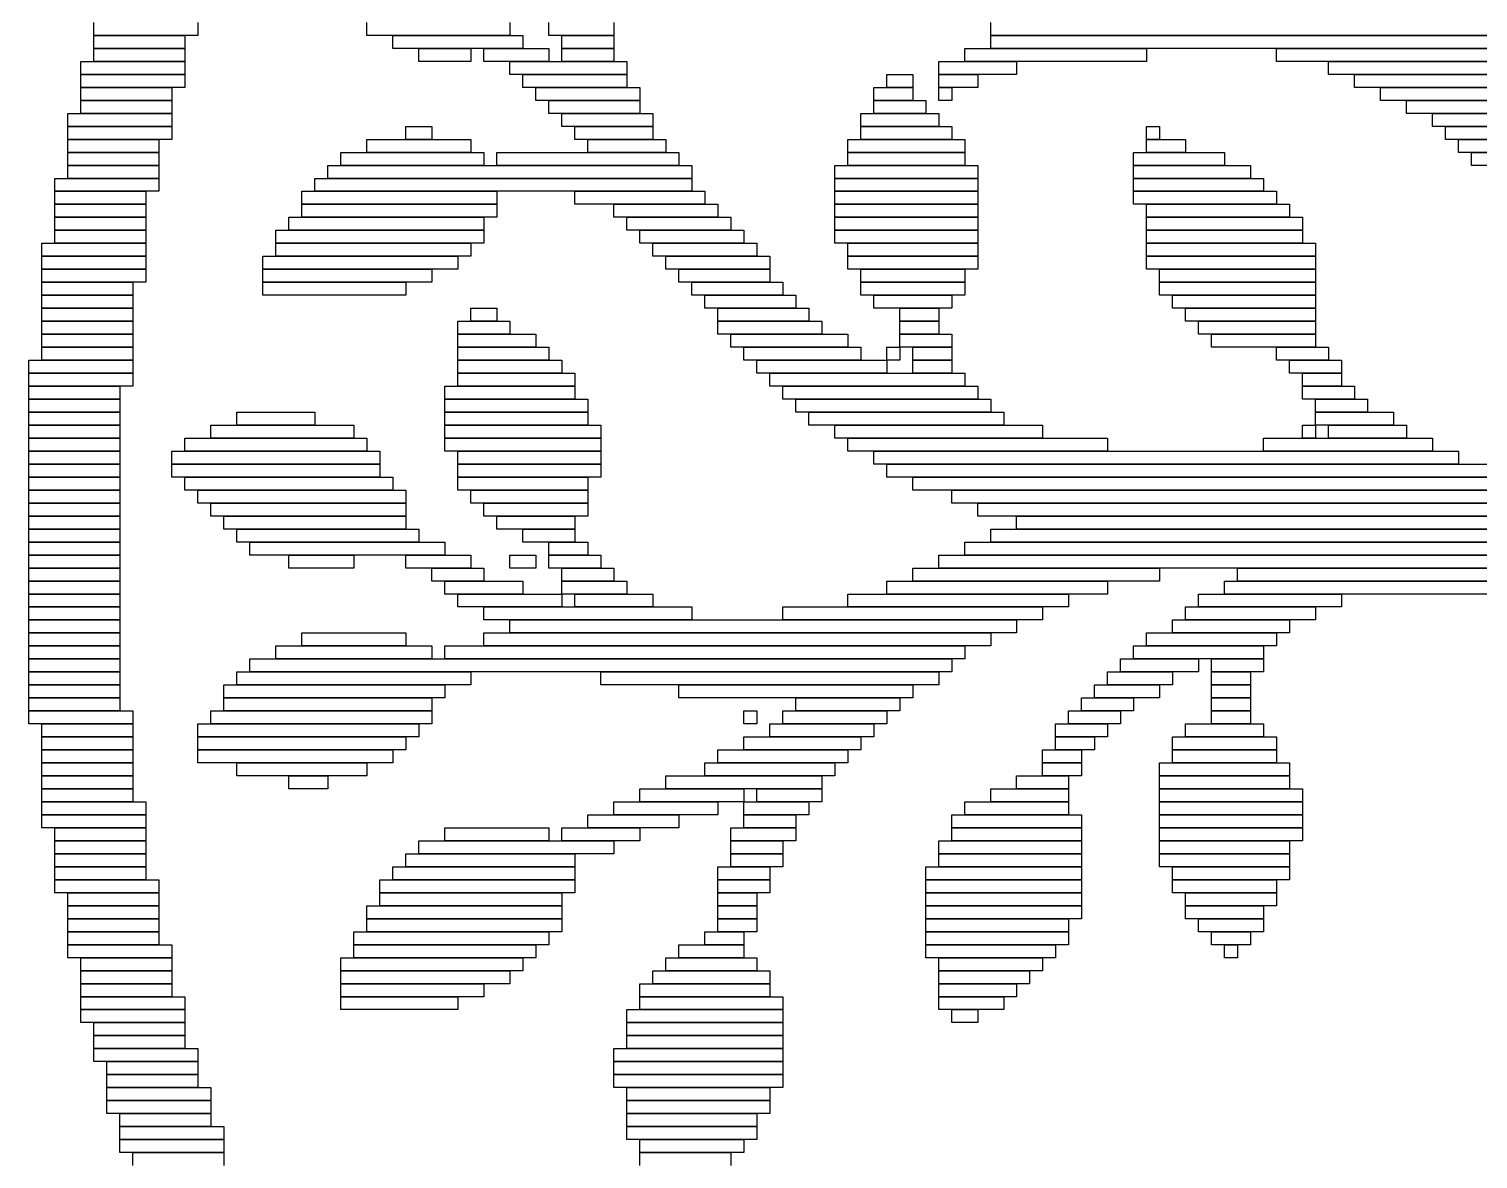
# Model space of a CAD drawing. Extents: x 367 to 656, y 364 to 660.
# Drawn here: x 367 to 478.5, y 465.5 to 552.5 of the extents above; entities that cross this region are included whole.
import ezdxf

# ---------------------------------------------------------------- set-up
doc = ezdxf.new("R2010")
doc.units = 0

msp = doc.modelspace()

# ---------------------------------------------------------------- linework, layer by layer
for p, q in [((372, 552), (372, 553)), ((380, 552), (372, 552)), ((372, 552), (379, 552)), ((372, 551), (372, 552)), ((379, 552), (379, 551)), ((380, 553), (380, 552)), ((393, 552), (393, 553)), ((404, 552), (393, 552)), ((395, 552), (405, 552)), ((395, 551), (395, 552)), ((404, 553), (404, 552)), ((405, 552), (405, 551)), ((407, 552), (407, 553)), ((412, 552), (407, 552)), ((408, 552), (412, 552)), ((408, 551), (408, 552)), ((412, 553), (412, 552)), ((412, 552), (412, 551)), ((441, 552), (441, 553)), ((481, 552), (441, 552)), ((441, 552), (482, 552)), ((441, 551), (441, 552)), ((379, 551), (372, 551)), ((372, 551), (379, 551)), ((372, 550), (372, 551)), ((379, 551), (379, 550)), ((405, 551), (395, 551)), ((397, 551), (401, 551)), ((397, 550), (397, 551)), ((401, 551), (401, 550)), ((402, 551), (407, 551)), ((402, 550), (402, 551)), ((407, 551), (407, 550)), ((412, 551), (408, 551)), ((408, 551), (412, 551)), ((408, 550), (408, 551)), ((412, 551), (412, 550)), ((439, 551), (453, 551)), ((439, 550), (439, 551)), ((482, 551), (441, 551)), ((453, 551), (453, 550)), ((463, 551), (483, 551)), ((463, 550), (463, 551)), ((371, 550), (379, 550)), ((371, 549), (371, 550)), ((379, 550), (372, 550)), ((379, 550), (379, 549)), ((401, 550), (397, 550)), ((407, 550), (402, 550)), ((404, 550), (413, 550)), ((404, 549), (404, 550)), ((412, 550), (408, 550)), ((413, 550), (413, 549)), ((437, 550), (443, 550)), ((437, 549), (437, 550)), ((453, 550), (439, 550)), ((443, 550), (443, 549)), ((483, 550), (463, 550)), ((467, 550), (484, 550)), ((467, 549), (467, 550)), ((379, 549), (371, 549)), ((371, 549), (379, 549)), ((371, 548), (371, 549)), ((379, 549), (379, 548)), ((413, 549), (404, 549)), ((405, 549), (413, 549)), ((405, 548), (405, 549)), ((413, 549), (413, 548)), ((433, 549), (435, 549)), ((433, 548), (433, 549)), ((435, 549), (435, 548)), ((443, 549), (437, 549)), ((437, 549), (440, 549)), ((437, 548), (437, 549)), ((440, 549), (440, 548)), ((484, 549), (467, 549)), ((469, 549), (485, 549)), ((469, 548), (469, 549)), ((379, 548), (371, 548)), ((371, 548), (378, 548)), ((371, 547), (371, 548)), ((378, 548), (378, 547)), ((413, 548), (405, 548)), ((406, 548), (414, 548)), ((406, 547), (406, 548)), ((414, 548), (414, 547)), ((432, 548), (435, 548)), ((432, 547), (432, 548)), ((435, 548), (433, 548)), ((435, 548), (435, 547)), ((440, 548), (437, 548)), ((437, 548), (438, 548)), ((437, 547), (437, 548)), ((438, 548), (438, 547)), ((485, 548), (469, 548)), ((471, 548), (486, 548)), ((471, 547), (471, 548)), ((378, 547), (371, 547)), ((371, 547), (378, 547)), ((371, 546), (371, 547)), ((378, 547), (378, 546)), ((414, 547), (406, 547)), ((407, 547), (414, 547)), ((407, 546), (407, 547)), ((414, 547), (414, 546)), ((435, 547), (432, 547)), ((432, 547), (436, 547)), ((432, 546), (432, 547)), ((436, 547), (436, 546)), ((438, 547), (437, 547)), ((486, 547), (471, 547)), ((473, 547), (500, 547)), ((473, 546), (473, 547)), ((370, 546), (378, 546)), ((370, 545), (370, 546)), ((378, 546), (371, 546)), ((378, 546), (378, 545)), ((414, 546), (407, 546)), ((408, 546), (415, 546)), ((408, 545), (408, 546)), ((415, 546), (415, 545)), ((431, 546), (437, 546)), ((431, 545), (431, 546)), ((436, 546), (432, 546)), ((437, 546), (437, 545)), ((500, 546), (473, 546)), ((475, 546), (500, 546)), ((475, 545), (475, 546)), ((378, 545), (370, 545)), ((370, 545), (378, 545)), ((370, 544), (370, 545)), ((378, 545), (378, 544)), ((396, 545), (398, 545)), ((396, 544), (396, 545)), ((398, 545), (398, 544)), ((415, 545), (408, 545)), ((409, 545), (415, 545)), ((409, 544), (409, 545)), ((415, 545), (415, 544)), ((437, 545), (431, 545)), ((431, 545), (438, 545)), ((431, 544), (431, 545)), ((438, 545), (438, 544)), ((453, 545), (454, 545)), ((453, 544), (453, 545)), ((454, 545), (454, 544)), ((500, 545), (475, 545)), ((476, 545), (500, 545)), ((476, 544), (476, 545)), ((378, 544), (370, 544)), ((370, 544), (377, 544)), ((370, 543), (370, 544)), ((377, 544), (377, 543)), ((393, 544), (401, 544)), ((393, 543), (393, 544)), ((398, 544), (396, 544)), ((401, 544), (401, 543)), ((415, 544), (409, 544)), ((410, 544), (416, 544)), ((410, 543), (410, 544)), ((416, 544), (416, 543)), ((430, 544), (439, 544)), ((430, 543), (430, 544)), ((438, 544), (431, 544)), ((439, 544), (439, 543)), ((454, 544), (453, 544)), ((453, 544), (456, 544)), ((453, 543), (453, 544)), ((456, 544), (456, 543)), ((500, 544), (476, 544)), ((477, 544), (500, 544)), ((477, 543), (477, 544)), ((377, 543), (370, 543)), ((370, 543), (377, 543)), ((370, 542), (370, 543)), ((377, 542), (370, 542)), ((370, 542), (377, 542)), ((370, 541), (370, 542)), ((377, 543), (377, 542)), ((377, 542), (377, 541)), ((390, 542), (418, 542)), ((390, 541), (390, 542)), ((391, 543), (402, 543)), ((391, 542), (391, 543)), ((402, 542), (391, 542)), ((401, 543), (393, 543)), ((402, 543), (402, 542)), ((403, 543), (417, 543)), ((403, 542), (403, 543)), ((417, 542), (403, 542)), ((416, 543), (410, 543)), ((417, 543), (417, 542)), ((418, 542), (418, 541)), ((429, 542), (440, 542)), ((429, 541), (429, 542)), ((439, 543), (430, 543)), ((430, 543), (439, 543)), ((430, 542), (430, 543)), ((439, 542), (430, 542)), ((439, 543), (439, 542)), ((440, 542), (440, 541)), ((452, 543), (459, 543)), ((452, 542), (452, 543)), ((459, 542), (452, 542)), ((452, 542), (461, 542)), ((452, 541), (452, 542)), ((456, 543), (453, 543)), ((459, 543), (459, 542)), ((461, 542), (461, 541)), ((500, 543), (477, 543)), ((478, 543), (500, 543)), ((478, 542), (478, 543)), ((500, 542), (478, 542)), ((369, 541), (377, 541)), ((369, 540), (369, 541)), ((377, 541), (370, 541)), ((377, 541), (377, 540)), ((389, 541), (418, 541)), ((389, 540), (389, 541)), ((418, 541), (390, 541)), ((418, 541), (418, 540)), ((440, 541), (429, 541)), ((429, 541), (440, 541)), ((429, 540), (429, 541)), ((440, 541), (440, 540)), ((461, 541), (452, 541)), ((452, 541), (462, 541)), ((452, 540), (452, 541)), ((462, 541), (462, 540)), ((377, 540), (369, 540)), ((369, 540), (376, 540)), ((369, 539), (369, 540)), ((376, 540), (376, 539)), ((388, 540), (403, 540)), ((388, 539), (388, 540)), ((418, 540), (389, 540)), ((403, 540), (403, 539)), ((409, 540), (419, 540)), ((409, 539), (409, 540)), ((419, 540), (419, 539)), ((440, 540), (429, 540)), ((429, 540), (440, 540)), ((429, 539), (429, 540)), ((440, 540), (440, 539)), ((462, 540), (452, 540)), ((452, 540), (463, 540)), ((452, 539), (452, 540)), ((463, 540), (463, 539)), ((376, 539), (369, 539)), ((369, 539), (376, 539)), ((369, 538), (369, 539)), ((376, 539), (376, 538)), ((403, 539), (388, 539)), ((388, 539), (403, 539)), ((388, 538), (388, 539)), ((403, 539), (403, 538)), ((419, 539), (409, 539)), ((412, 539), (420, 539)), ((412, 538), (412, 539)), ((420, 539), (420, 538)), ((440, 539), (429, 539)), ((429, 539), (440, 539)), ((429, 538), (429, 539)), ((440, 539), (440, 538)), ((463, 539), (452, 539)), ((453, 539), (464, 539)), ((453, 538), (453, 539)), ((464, 539), (464, 538)), ((376, 538), (369, 538)), ((369, 538), (376, 538)), ((369, 537), (369, 538)), ((376, 538), (376, 537)), ((387, 538), (402, 538)), ((387, 537), (387, 538)), ((403, 538), (388, 538)), ((402, 538), (402, 537)), ((420, 538), (412, 538)), ((413, 538), (421, 538)), ((413, 537), (413, 538)), ((421, 538), (421, 537)), ((440, 538), (429, 538)), ((429, 538), (440, 538)), ((429, 537), (429, 538)), ((440, 538), (440, 537)), ((464, 538), (453, 538)), ((453, 538), (465, 538)), ((453, 537), (453, 538)), ((465, 538), (465, 537)), ((376, 537), (369, 537)), ((369, 537), (376, 537)), ((369, 536), (369, 537)), ((376, 537), (376, 536)), ((386, 537), (402, 537)), ((386, 536), (386, 537)), ((402, 537), (387, 537)), ((402, 537), (402, 536)), ((421, 537), (413, 537)), ((414, 537), (422, 537)), ((414, 536), (414, 537)), ((422, 537), (422, 536)), ((440, 537), (429, 537)), ((429, 537), (440, 537)), ((429, 536), (429, 537)), ((440, 537), (440, 536)), ((465, 537), (453, 537)), ((453, 537), (465, 537)), ((453, 536), (453, 537)), ((465, 537), (465, 536)), ((368, 536), (376, 536)), ((368, 535), (368, 536)), ((376, 536), (369, 536)), ((376, 536), (376, 535)), ((402, 536), (386, 536)), ((386, 536), (401, 536)), ((386, 535), (386, 536)), ((401, 536), (401, 535)), ((422, 536), (414, 536)), ((415, 536), (423, 536)), ((415, 535), (415, 536)), ((423, 536), (423, 535)), ((440, 536), (429, 536)), ((430, 536), (440, 536)), ((430, 535), (430, 536)), ((440, 536), (440, 535)), ((465, 536), (453, 536)), ((453, 536), (466, 536)), ((453, 535), (453, 536)), ((466, 536), (466, 535)), ((376, 535), (368, 535)), ((368, 535), (376, 535)), ((368, 534), (368, 535)), ((376, 535), (376, 534)), ((385, 535), (400, 535)), ((385, 534), (385, 535)), ((401, 535), (386, 535)), ((400, 535), (400, 534)), ((423, 535), (415, 535)), ((416, 535), (424, 535)), ((416, 534), (416, 535)), ((424, 535), (424, 534)), ((440, 535), (430, 535)), ((430, 535), (440, 535)), ((430, 534), (430, 535)), ((440, 535), (440, 534)), ((466, 535), (453, 535)), ((453, 535), (466, 535)), ((453, 534), (453, 535)), ((466, 535), (466, 534)), ((376, 534), (368, 534)), ((368, 534), (376, 534)), ((368, 533), (368, 534)), ((376, 533), (368, 533)), ((368, 533), (375, 533)), ((368, 532), (368, 533)), ((375, 533), (375, 532)), ((376, 534), (376, 533)), ((400, 534), (385, 534)), ((385, 534), (398, 534)), ((385, 533), (385, 534)), ((398, 533), (385, 533)), ((385, 533), (396, 533)), ((385, 532), (385, 533)), ((396, 533), (396, 532)), ((398, 534), (398, 533)), ((424, 534), (416, 534)), ((417, 534), (424, 534)), ((417, 533), (417, 534)), ((424, 533), (417, 533)), ((418, 533), (425, 533)), ((418, 532), (418, 533)), ((424, 534), (424, 533)), ((425, 533), (425, 532)), ((440, 534), (430, 534)), ((431, 534), (439, 534)), ((431, 533), (431, 534)), ((439, 533), (431, 533)), ((431, 533), (439, 533)), ((431, 532), (431, 533)), ((439, 534), (439, 533)), ((439, 533), (439, 532)), ((466, 534), (453, 534)), ((454, 534), (466, 534)), ((454, 533), (454, 534)), ((466, 533), (454, 533)), ((454, 533), (466, 533)), ((454, 532), (454, 533)), ((466, 534), (466, 533)), ((466, 533), (466, 532)), ((375, 532), (368, 532)), ((368, 532), (375, 532)), ((368, 531), (368, 532)), ((375, 532), (375, 531)), ((396, 532), (385, 532)), ((425, 532), (418, 532)), ((419, 532), (426, 532)), ((419, 531), (419, 532)), ((426, 532), (426, 531)), ((439, 532), (431, 532)), ((432, 532), (438, 532)), ((432, 531), (432, 532)), ((438, 532), (438, 531)), ((466, 532), (454, 532)), ((455, 532), (466, 532)), ((455, 531), (455, 532)), ((466, 532), (466, 531)), ((375, 531), (368, 531)), ((368, 531), (375, 531)), ((368, 530), (368, 531)), ((375, 531), (375, 530)), ((401, 531), (403, 531)), ((401, 530), (401, 531)), ((403, 531), (403, 530)), ((426, 531), (419, 531)), ((420, 531), (427, 531)), ((420, 530), (420, 531)), ((427, 531), (427, 530)), ((438, 531), (432, 531)), ((434, 531), (437, 531)), ((434, 530), (434, 531)), ((437, 531), (437, 530)), ((466, 531), (455, 531)), ((456, 531), (466, 531)), ((456, 530), (456, 531)), ((466, 531), (466, 530)), ((375, 530), (368, 530)), ((368, 530), (375, 530)), ((368, 529), (368, 530)), ((375, 530), (375, 529)), ((400, 530), (404, 530)), ((400, 529), (400, 530)), ((403, 530), (401, 530)), ((404, 530), (404, 529)), ((427, 530), (420, 530)), ((420, 530), (428, 530)), ((420, 529), (420, 530)), ((428, 530), (428, 529)), ((437, 530), (434, 530)), ((434, 530), (437, 530)), ((434, 529), (434, 530)), ((437, 530), (437, 529)), ((466, 530), (456, 530)), ((457, 530), (466, 530)), ((457, 529), (457, 530)), ((466, 530), (466, 529)), ((375, 529), (368, 529)), ((368, 529), (375, 529)), ((368, 528), (368, 529)), ((375, 529), (375, 528)), ((404, 529), (400, 529)), ((400, 529), (406, 529)), ((400, 528), (400, 529)), ((406, 529), (406, 528)), ((428, 529), (420, 529)), ((421, 529), (430, 529)), ((421, 528), (421, 529)), ((430, 529), (430, 528)), ((437, 529), (434, 529)), ((434, 529), (438, 529)), ((434, 528), (434, 529)), ((438, 529), (438, 528)), ((466, 529), (457, 529)), ((458, 529), (466, 529)), ((458, 528), (458, 529)), ((466, 529), (466, 528)), ((375, 528), (368, 528)), ((368, 528), (375, 528)), ((368, 527), (368, 528)), ((375, 528), (375, 527)), ((406, 528), (400, 528)), ((400, 528), (407, 528)), ((400, 527), (400, 528)), ((407, 528), (407, 527)), ((430, 528), (421, 528)), ((422, 528), (431, 528)), ((422, 527), (422, 528)), ((431, 528), (431, 527)), ((433, 528), (434, 528)), ((433, 527), (433, 528)), ((438, 528), (434, 528)), ((434, 528), (434, 527)), ((435, 528), (438, 528)), ((435, 527), (435, 528)), ((438, 528), (438, 527)), ((466, 528), (458, 528)), ((463, 528), (467, 528)), ((463, 527), (463, 528)), ((467, 528), (467, 527)), ((367, 527), (375, 527)), ((367, 526), (367, 527)), ((375, 527), (368, 527)), ((375, 527), (375, 526)), ((407, 527), (400, 527)), ((400, 527), (408, 527)), ((400, 526), (400, 527)), ((408, 527), (408, 526)), ((431, 527), (422, 527)), ((423, 527), (433, 527)), ((423, 526), (423, 527)), ((434, 527), (433, 527)), ((433, 527), (433, 526)), ((438, 527), (435, 527)), ((435, 527), (438, 527)), ((435, 526), (435, 527)), ((438, 527), (438, 526)), ((467, 527), (463, 527)), ((464, 527), (468, 527)), ((464, 526), (464, 527)), ((468, 527), (468, 526)), ((375, 526), (367, 526)), ((367, 526), (375, 526)), ((367, 525), (367, 526)), ((375, 526), (375, 525)), ((408, 526), (400, 526)), ((400, 526), (409, 526)), ((400, 525), (400, 526)), ((409, 526), (409, 525)), ((433, 526), (423, 526)), ((424, 526), (439, 526)), ((424, 525), (424, 526)), ((438, 526), (435, 526)), ((439, 526), (439, 525)), ((468, 526), (464, 526)), ((465, 526), (468, 526)), ((465, 525), (465, 526)), ((468, 526), (468, 525)), ((375, 525), (367, 525)), ((367, 525), (374, 525)), ((367, 524), (367, 525)), ((374, 525), (374, 524)), ((399, 525), (409, 525)), ((399, 524), (399, 525)), ((409, 525), (400, 525)), ((409, 525), (409, 524)), ((439, 525), (424, 525)), ((425, 525), (440, 525)), ((425, 524), (425, 525)), ((440, 525), (440, 524)), ((468, 525), (465, 525)), ((465, 525), (469, 525)), ((465, 524), (465, 525)), ((469, 525), (469, 524)), ((374, 524), (367, 524)), ((367, 524), (374, 524)), ((367, 523), (367, 524)), ((374, 523), (367, 523)), ((367, 523), (374, 523)), ((367, 522), (367, 523)), ((374, 524), (374, 523)), ((374, 523), (374, 522)), ((383, 523), (389, 523)), ((383, 522), (383, 523)), ((389, 523), (389, 522)), ((409, 524), (399, 524)), ((399, 524), (410, 524)), ((399, 523), (399, 524)), ((410, 523), (399, 523)), ((399, 523), (410, 523)), ((399, 522), (399, 523)), ((410, 524), (410, 523)), ((410, 523), (410, 522)), ((440, 524), (425, 524)), ((426, 524), (441, 524)), ((426, 523), (426, 524)), ((441, 523), (426, 523)), ((427, 523), (442, 523)), ((427, 522), (427, 523)), ((441, 524), (441, 523)), ((442, 523), (442, 522)), ((469, 524), (465, 524)), ((466, 524), (470, 524)), ((466, 523), (466, 524)), ((470, 523), (466, 523)), ((466, 523), (472, 523)), ((466, 522), (466, 523)), ((470, 524), (470, 523)), ((472, 523), (472, 522)), ((374, 522), (367, 522)), ((367, 522), (374, 522)), ((367, 521), (367, 522)), ((374, 522), (374, 521)), ((381, 522), (392, 522)), ((381, 521), (381, 522)), ((389, 522), (383, 522)), ((392, 522), (392, 521)), ((410, 522), (399, 522)), ((399, 522), (411, 522)), ((399, 521), (399, 522)), ((411, 522), (411, 521)), ((442, 522), (427, 522)), ((429, 522), (445, 522)), ((429, 521), (429, 522)), ((445, 522), (445, 521)), ((465, 522), (466, 522)), ((465, 521), (465, 522)), ((472, 522), (466, 522)), ((466, 522), (466, 521)), ((467, 522), (473, 522)), ((467, 521), (467, 522)), ((473, 522), (473, 521)), ((374, 521), (367, 521)), ((367, 521), (374, 521)), ((367, 520), (367, 521)), ((374, 521), (374, 520)), ((379, 521), (393, 521)), ((379, 520), (379, 521)), ((392, 521), (381, 521)), ((393, 521), (393, 520)), ((411, 521), (399, 521)), ((399, 521), (411, 521)), ((399, 520), (399, 521)), ((411, 521), (411, 520)), ((445, 521), (429, 521)), ((430, 521), (450, 521)), ((430, 520), (430, 521)), ((450, 521), (450, 520)), ((462, 521), (475, 521)), ((462, 520), (462, 521)), ((466, 521), (465, 521)), ((473, 521), (467, 521)), ((475, 521), (475, 520)), ((374, 520), (367, 520)), ((367, 520), (374, 520)), ((367, 519), (367, 520)), ((374, 520), (374, 519)), ((378, 520), (394, 520)), ((378, 519), (378, 520)), ((393, 520), (379, 520)), ((394, 520), (394, 519)), ((411, 520), (399, 520)), ((400, 520), (411, 520)), ((400, 519), (400, 520)), ((411, 520), (411, 519)), ((450, 520), (430, 520)), ((432, 520), (477, 520)), ((432, 519), (432, 520)), ((475, 520), (462, 520)), ((477, 520), (477, 519)), ((374, 519), (367, 519)), ((367, 519), (374, 519)), ((367, 518), (367, 519)), ((374, 519), (374, 518)), ((394, 519), (378, 519)), ((378, 519), (394, 519)), ((378, 518), (378, 519)), ((394, 519), (394, 518)), ((411, 519), (400, 519)), ((400, 519), (411, 519)), ((400, 518), (400, 519)), ((411, 519), (411, 518)), ((477, 519), (432, 519)), ((433, 519), (480, 519)), ((433, 518), (433, 519)), ((374, 518), (367, 518)), ((367, 518), (374, 518)), ((367, 517), (367, 518)), ((374, 518), (374, 517)), ((394, 518), (378, 518)), ((379, 518), (395, 518)), ((379, 517), (379, 518)), ((395, 518), (395, 517)), ((411, 518), (400, 518)), ((400, 518), (410, 518)), ((400, 517), (400, 518)), ((410, 518), (410, 517)), ((480, 518), (433, 518)), ((435, 518), (483, 518)), ((435, 517), (435, 518)), ((374, 517), (367, 517)), ((367, 517), (374, 517)), ((367, 516), (367, 517)), ((374, 517), (374, 516)), ((395, 517), (379, 517)), ((380, 517), (396, 517)), ((380, 516), (380, 517)), ((396, 517), (396, 516)), ((410, 517), (400, 517)), ((401, 517), (410, 517)), ((401, 516), (401, 517)), ((410, 517), (410, 516)), ((483, 517), (435, 517)), ((438, 517), (486, 517)), ((438, 516), (438, 517)), ((374, 516), (367, 516)), ((367, 516), (374, 516)), ((367, 515), (367, 516)), ((374, 516), (374, 515)), ((396, 516), (380, 516)), ((381, 516), (396, 516)), ((381, 515), (381, 516)), ((396, 516), (396, 515)), ((410, 516), (401, 516)), ((402, 516), (410, 516)), ((402, 515), (402, 516)), ((410, 516), (410, 515)), ((486, 516), (438, 516)), ((440, 516), (488, 516)), ((440, 515), (440, 516)), ((374, 515), (367, 515)), ((367, 515), (374, 515)), ((367, 514), (367, 515)), ((374, 515), (374, 514)), ((396, 515), (381, 515)), ((382, 515), (396, 515)), ((382, 514), (382, 515)), ((396, 515), (396, 514)), ((410, 515), (402, 515)), ((403, 515), (409, 515)), ((403, 514), (403, 515)), ((409, 515), (409, 514)), ((488, 515), (440, 515)), ((443, 515), (490, 515)), ((443, 514), (443, 515)), ((374, 514), (367, 514)), ((367, 514), (374, 514)), ((367, 513), (367, 514)), ((374, 513), (367, 513)), ((367, 513), (374, 513)), ((367, 512), (367, 513)), ((374, 514), (374, 513)), ((374, 513), (374, 512)), ((396, 514), (382, 514)), ((383, 514), (397, 514)), ((383, 513), (383, 514)), ((397, 513), (383, 513)), ((384, 513), (399, 513)), ((384, 512), (384, 513)), ((397, 514), (397, 513)), ((399, 513), (399, 512)), ((409, 514), (403, 514)), ((405, 514), (409, 514)), ((405, 513), (405, 514)), ((409, 513), (405, 513)), ((407, 513), (410, 513)), ((407, 512), (407, 513)), ((409, 514), (409, 513)), ((410, 513), (410, 512)), ((439, 513), (492, 513)), ((439, 512), (439, 513)), ((441, 514), (491, 514)), ((441, 513), (441, 514)), ((491, 513), (441, 513)), ((490, 514), (443, 514)), ((374, 512), (367, 512)), ((367, 512), (374, 512)), ((367, 511), (367, 512)), ((374, 512), (374, 511)), ((399, 512), (384, 512)), ((387, 512), (392, 512)), ((387, 511), (387, 512)), ((392, 512), (392, 511)), ((396, 512), (401, 512)), ((396, 511), (396, 512)), ((401, 512), (401, 511)), ((404, 512), (406, 512)), ((404, 511), (404, 512)), ((406, 512), (406, 511)), ((410, 512), (407, 512)), ((407, 512), (411, 512)), ((407, 511), (407, 512)), ((411, 512), (411, 511)), ((437, 512), (493, 512)), ((437, 511), (437, 512)), ((492, 512), (439, 512)), ((374, 511), (367, 511)), ((367, 511), (374, 511)), ((367, 510), (367, 511)), ((374, 511), (374, 510)), ((392, 511), (387, 511)), ((401, 511), (396, 511)), ((398, 511), (402, 511)), ((398, 510), (398, 511)), ((402, 511), (402, 510)), ((406, 511), (404, 511)), ((411, 511), (407, 511)), ((408, 511), (412, 511)), ((408, 510), (408, 511)), ((412, 511), (412, 510)), ((435, 511), (454, 511)), ((435, 510), (435, 511)), ((493, 511), (437, 511)), ((454, 511), (454, 510)), ((460, 511), (494, 511)), ((460, 510), (460, 511)), ((374, 510), (367, 510)), ((367, 510), (374, 510)), ((367, 509), (367, 510)), ((374, 510), (374, 509)), ((402, 510), (398, 510)), ((399, 510), (405, 510)), ((399, 509), (399, 510)), ((405, 510), (405, 509)), ((412, 510), (408, 510)), ((408, 510), (413, 510)), ((408, 509), (408, 510)), ((413, 510), (413, 509)), ((433, 510), (450, 510)), ((433, 509), (433, 510)), ((454, 510), (435, 510)), ((450, 510), (450, 509)), ((459, 510), (495, 510)), ((459, 509), (459, 510)), ((494, 510), (460, 510)), ((374, 509), (367, 509)), ((367, 509), (374, 509)), ((367, 508), (367, 509)), ((374, 509), (374, 508)), ((405, 509), (399, 509)), ((400, 509), (408, 509)), ((400, 508), (400, 509)), ((413, 509), (408, 509)), ((408, 509), (408, 508)), ((409, 509), (415, 509)), ((409, 508), (409, 509)), ((415, 509), (415, 508)), ((430, 509), (447, 509)), ((430, 508), (430, 509)), ((450, 509), (433, 509)), ((447, 509), (447, 508)), ((457, 509), (468, 509)), ((457, 508), (457, 509)), ((495, 509), (459, 509)), ((468, 509), (468, 508)), ((374, 508), (367, 508)), ((367, 508), (374, 508)), ((367, 507), (367, 508)), ((374, 508), (374, 507)), ((408, 508), (400, 508)), ((402, 508), (418, 508)), ((402, 507), (402, 508)), ((415, 508), (409, 508)), ((418, 508), (418, 507)), ((425, 508), (445, 508)), ((425, 507), (425, 508)), ((447, 508), (430, 508)), ((445, 508), (445, 507)), ((456, 508), (466, 508)), ((456, 507), (456, 508)), ((468, 508), (457, 508)), ((466, 508), (466, 507)), ((374, 507), (367, 507)), ((367, 507), (374, 507)), ((367, 506), (367, 507)), ((374, 507), (374, 506)), ((418, 507), (402, 507)), ((404, 507), (443, 507)), ((404, 506), (404, 507)), ((445, 507), (425, 507)), ((443, 507), (443, 506)), ((455, 507), (464, 507)), ((455, 506), (455, 507)), ((466, 507), (456, 507)), ((464, 507), (464, 506)), ((374, 506), (367, 506)), ((367, 506), (374, 506)), ((367, 505), (367, 506)), ((374, 506), (374, 505)), ((388, 506), (396, 506)), ((388, 505), (388, 506)), ((396, 506), (396, 505)), ((402, 506), (441, 506)), ((402, 505), (402, 506)), ((443, 506), (404, 506)), ((441, 506), (441, 505)), ((453, 506), (463, 506)), ((453, 505), (453, 506)), ((464, 506), (455, 506)), ((463, 506), (463, 505)), ((374, 505), (367, 505)), ((367, 505), (374, 505)), ((367, 504), (367, 505)), ((374, 504), (367, 504)), ((367, 504), (374, 504)), ((367, 503), (367, 504)), ((374, 505), (374, 504)), ((374, 504), (374, 503)), ((384, 504), (438, 504)), ((384, 503), (384, 504)), ((386, 505), (398, 505)), ((386, 504), (386, 505)), ((398, 504), (386, 504)), ((396, 505), (388, 505)), ((398, 505), (398, 504)), ((399, 505), (439, 505)), ((399, 504), (399, 505)), ((439, 504), (399, 504)), ((441, 505), (402, 505)), ((438, 504), (438, 503)), ((439, 505), (439, 504)), ((451, 504), (457, 504)), ((451, 503), (451, 504)), ((452, 505), (462, 505)), ((452, 504), (452, 505)), ((462, 504), (452, 504)), ((463, 505), (453, 505)), ((457, 504), (457, 503)), ((458, 504), (462, 504)), ((458, 503), (458, 504)), ((462, 505), (462, 504)), ((462, 504), (462, 503)), ((374, 503), (367, 503)), ((367, 503), (374, 503)), ((367, 502), (367, 503)), ((374, 503), (374, 502)), ((383, 503), (401, 503)), ((383, 502), (383, 503)), ((438, 503), (384, 503)), ((401, 503), (401, 502)), ((411, 503), (437, 503)), ((411, 502), (411, 503)), ((437, 503), (437, 502)), ((450, 503), (455, 503)), ((450, 502), (450, 503)), ((457, 503), (451, 503)), ((455, 503), (455, 502)), ((462, 503), (458, 503)), ((458, 503), (461, 503)), ((458, 502), (458, 503)), ((461, 503), (461, 502)), ((374, 502), (367, 502)), ((367, 502), (374, 502)), ((367, 501), (367, 502)), ((374, 502), (374, 501)), ((382, 502), (399, 502)), ((382, 501), (382, 502)), ((401, 502), (383, 502)), ((399, 502), (399, 501)), ((437, 502), (411, 502)), ((417, 502), (435, 502)), ((417, 501), (417, 502)), ((435, 502), (435, 501)), ((449, 502), (454, 502)), ((449, 501), (449, 502)), ((455, 502), (450, 502)), ((454, 502), (454, 501)), ((461, 502), (458, 502)), ((458, 502), (461, 502)), ((458, 501), (458, 502)), ((461, 502), (461, 501)), ((374, 501), (367, 501)), ((367, 501), (374, 501)), ((367, 500), (367, 501)), ((374, 501), (374, 500)), ((399, 501), (382, 501)), ((382, 501), (398, 501)), ((382, 500), (382, 501)), ((398, 501), (398, 500)), ((435, 501), (417, 501)), ((426, 501), (434, 501)), ((426, 500), (426, 501)), ((434, 501), (434, 500)), ((448, 501), (452, 501)), ((448, 500), (448, 501)), ((454, 501), (449, 501)), ((452, 501), (452, 500)), ((461, 501), (458, 501)), ((458, 501), (461, 501)), ((458, 500), (458, 501)), ((461, 501), (461, 500)), ((374, 500), (367, 500)), ((367, 500), (375, 500)), ((367, 499), (367, 500)), ((375, 500), (375, 499)), ((381, 500), (398, 500)), ((381, 499), (381, 500)), ((398, 500), (382, 500)), ((398, 500), (398, 499)), ((422, 500), (423, 500)), ((422, 499), (422, 500)), ((423, 500), (423, 499)), ((425, 500), (433, 500)), ((425, 499), (425, 500)), ((434, 500), (426, 500)), ((433, 500), (433, 499)), ((447, 500), (451, 500)), ((447, 499), (447, 500)), ((452, 500), (448, 500)), ((451, 500), (451, 499)), ((461, 500), (458, 500)), ((458, 500), (461, 500)), ((458, 499), (458, 500)), ((461, 500), (461, 499)), ((375, 499), (367, 499)), ((368, 499), (375, 499)), ((368, 498), (368, 499)), ((375, 499), (375, 498)), ((380, 499), (397, 499)), ((380, 498), (380, 499)), ((398, 499), (381, 499)), ((397, 499), (397, 498)), ((423, 499), (422, 499)), ((424, 499), (432, 499)), ((424, 498), (424, 499)), ((433, 499), (425, 499)), ((432, 499), (432, 498)), ((446, 499), (450, 499)), ((446, 498), (446, 499)), ((451, 499), (447, 499)), ((450, 499), (450, 498)), ((456, 499), (462, 499)), ((456, 498), (456, 499)), ((461, 499), (458, 499)), ((462, 499), (462, 498)), ((375, 498), (368, 498)), ((368, 498), (375, 498)), ((368, 497), (368, 498)), ((375, 498), (375, 497)), ((397, 498), (380, 498)), ((380, 498), (396, 498)), ((380, 497), (380, 498)), ((396, 498), (396, 497)), ((422, 498), (431, 498)), ((422, 497), (422, 498)), ((432, 498), (424, 498)), ((431, 498), (431, 497)), ((450, 498), (446, 498)), ((446, 498), (449, 498)), ((446, 497), (446, 498)), ((449, 498), (449, 497)), ((455, 498), (463, 498)), ((455, 497), (455, 498)), ((462, 498), (456, 498)), ((463, 498), (463, 497)), ((375, 497), (368, 497)), ((368, 497), (375, 497)), ((368, 496), (368, 497)), ((375, 497), (375, 496)), ((396, 497), (380, 497)), ((380, 497), (395, 497)), ((380, 496), (380, 497)), ((395, 497), (395, 496)), ((420, 497), (430, 497)), ((420, 496), (420, 497)), ((431, 497), (422, 497)), ((430, 497), (430, 496)), ((445, 497), (448, 497)), ((445, 496), (445, 497)), ((449, 497), (446, 497)), ((448, 497), (448, 496)), ((463, 497), (455, 497)), ((455, 497), (463, 497)), ((455, 496), (455, 497)), ((463, 497), (463, 496)), ((375, 496), (368, 496)), ((368, 496), (375, 496)), ((368, 495), (368, 496)), ((375, 496), (375, 495)), ((395, 496), (380, 496)), ((383, 496), (393, 496)), ((383, 495), (383, 496)), ((393, 496), (393, 495)), ((419, 496), (429, 496)), ((419, 495), (419, 496)), ((430, 496), (420, 496)), ((429, 496), (429, 495)), ((448, 496), (445, 496)), ((445, 496), (448, 496)), ((445, 495), (445, 496)), ((448, 496), (448, 495)), ((454, 496), (464, 496)), ((454, 495), (454, 496)), ((463, 496), (455, 496)), ((464, 496), (464, 495)), ((375, 495), (368, 495)), ((368, 495), (375, 495)), ((368, 494), (368, 495)), ((375, 494), (368, 494)), ((368, 494), (375, 494)), ((368, 493), (368, 494)), ((375, 495), (375, 494)), ((375, 494), (375, 493)), ((393, 495), (383, 495)), ((387, 495), (390, 495)), ((387, 494), (387, 495)), ((390, 494), (387, 494)), ((390, 495), (390, 494)), ((414, 494), (422, 494)), ((414, 493), (414, 494)), ((416, 495), (428, 495)), ((416, 494), (416, 495)), ((428, 494), (416, 494)), ((429, 495), (419, 495)), ((422, 494), (422, 493)), ((423, 494), (428, 494)), ((423, 493), (423, 494)), ((428, 495), (428, 494)), ((428, 494), (428, 493)), ((441, 494), (447, 494)), ((441, 493), (441, 494)), ((443, 495), (447, 495)), ((443, 494), (443, 495)), ((447, 494), (443, 494)), ((448, 495), (445, 495)), ((447, 495), (447, 494)), ((447, 494), (447, 493)), ((464, 495), (454, 495)), ((454, 495), (464, 495)), ((454, 494), (454, 495)), ((464, 494), (454, 494)), ((454, 494), (465, 494)), ((454, 493), (454, 494)), ((464, 495), (464, 494)), ((465, 494), (465, 493)), ((375, 493), (368, 493)), ((368, 493), (376, 493)), ((368, 492), (368, 493)), ((376, 493), (376, 492)), ((412, 493), (420, 493)), ((412, 492), (412, 493)), ((422, 493), (414, 493)), ((420, 493), (420, 492)), ((422, 493), (427, 493)), ((422, 492), (422, 493)), ((428, 493), (423, 493)), ((427, 493), (427, 492)), ((439, 493), (447, 493)), ((439, 492), (439, 493)), ((447, 493), (441, 493)), ((447, 493), (447, 492)), ((465, 493), (454, 493)), ((454, 493), (465, 493)), ((454, 492), (454, 493)), ((465, 493), (465, 492)), ((376, 492), (368, 492)), ((368, 492), (376, 492)), ((368, 491), (368, 492)), ((376, 492), (376, 491)), ((410, 492), (417, 492)), ((410, 491), (410, 492)), ((420, 492), (412, 492)), ((417, 492), (417, 491)), ((427, 492), (422, 492)), ((422, 492), (426, 492)), ((422, 491), (422, 492)), ((426, 492), (426, 491)), ((438, 492), (448, 492)), ((438, 491), (438, 492)), ((447, 492), (439, 492)), ((448, 492), (448, 491)), ((465, 492), (454, 492)), ((454, 492), (465, 492)), ((454, 491), (454, 492)), ((465, 492), (465, 491)), ((376, 491), (368, 491)), ((369, 491), (376, 491)), ((369, 490), (369, 491)), ((376, 491), (376, 490)), ((399, 491), (407, 491)), ((399, 490), (399, 491)), ((407, 491), (407, 490)), ((408, 491), (414, 491)), ((408, 490), (408, 491)), ((417, 491), (410, 491)), ((414, 491), (414, 490)), ((421, 491), (426, 491)), ((421, 490), (421, 491)), ((426, 491), (422, 491)), ((426, 491), (426, 490)), ((448, 491), (438, 491)), ((438, 491), (448, 491)), ((438, 490), (438, 491)), ((448, 491), (448, 490)), ((465, 491), (454, 491)), ((454, 491), (465, 491)), ((454, 490), (454, 491)), ((465, 491), (465, 490)), ((376, 490), (369, 490)), ((369, 490), (376, 490)), ((369, 489), (369, 490)), ((376, 490), (376, 489)), ((397, 490), (412, 490)), ((397, 489), (397, 490)), ((407, 490), (399, 490)), ((414, 490), (408, 490)), ((412, 490), (412, 489)), ((426, 490), (421, 490)), ((421, 490), (425, 490)), ((421, 489), (421, 490)), ((425, 490), (425, 489)), ((437, 490), (448, 490)), ((437, 489), (437, 490)), ((448, 490), (438, 490)), ((448, 490), (448, 489)), ((465, 490), (454, 490)), ((454, 490), (464, 490)), ((454, 489), (454, 490)), ((464, 490), (464, 489)), ((376, 489), (369, 489)), ((369, 489), (376, 489)), ((369, 488), (369, 489)), ((376, 489), (376, 488)), ((396, 489), (409, 489)), ((396, 488), (396, 489)), ((412, 489), (397, 489)), ((409, 489), (409, 488)), ((425, 489), (421, 489)), ((421, 489), (425, 489)), ((421, 488), (421, 489)), ((425, 489), (425, 488)), ((448, 489), (437, 489)), ((437, 489), (448, 489)), ((437, 488), (437, 489)), ((448, 489), (448, 488)), ((464, 489), (454, 489)), ((454, 489), (464, 489)), ((454, 488), (454, 489)), ((464, 489), (464, 488)), ((376, 488), (369, 488)), ((369, 488), (376, 488)), ((369, 487), (369, 488)), ((376, 488), (376, 487)), ((395, 488), (409, 488)), ((395, 487), (395, 488)), ((409, 488), (396, 488)), ((409, 488), (409, 487)), ((420, 488), (424, 488)), ((420, 487), (420, 488)), ((425, 488), (421, 488)), ((424, 488), (424, 487)), ((436, 488), (448, 488)), ((436, 487), (436, 488)), ((448, 488), (437, 488)), ((448, 488), (448, 487)), ((464, 488), (454, 488)), ((455, 488), (464, 488)), ((455, 487), (455, 488)), ((464, 488), (464, 487)), ((376, 487), (369, 487)), ((369, 487), (377, 487)), ((369, 486), (369, 487)), ((377, 487), (377, 486)), ((394, 487), (409, 487)), ((394, 486), (394, 487)), ((409, 487), (395, 487)), ((409, 487), (409, 486)), ((424, 487), (420, 487)), ((420, 487), (424, 487)), ((420, 486), (420, 487)), ((424, 487), (424, 486)), ((448, 487), (436, 487)), ((436, 487), (448, 487)), ((436, 486), (436, 487)), ((448, 487), (448, 486)), ((464, 487), (455, 487)), ((455, 487), (463, 487)), ((455, 486), (455, 487)), ((463, 487), (463, 486)), ((377, 486), (369, 486)), ((370, 486), (377, 486)), ((370, 485), (370, 486)), ((377, 486), (377, 485)), ((409, 486), (394, 486)), ((394, 486), (408, 486)), ((394, 485), (394, 486)), ((408, 486), (408, 485)), ((424, 486), (420, 486)), ((420, 486), (423, 486)), ((420, 485), (420, 486)), ((423, 486), (423, 485)), ((448, 486), (436, 486)), ((436, 486), (448, 486)), ((436, 485), (436, 486)), ((448, 486), (448, 485)), ((463, 486), (455, 486)), ((456, 486), (463, 486)), ((456, 485), (456, 486)), ((463, 486), (463, 485)), ((377, 485), (370, 485)), ((370, 485), (377, 485)), ((370, 484), (370, 485)), ((377, 484), (370, 484)), ((370, 484), (377, 484)), ((370, 483), (370, 484)), ((377, 485), (377, 484)), ((377, 484), (377, 483)), ((393, 485), (408, 485)), ((393, 484), (393, 485)), ((408, 484), (393, 484)), ((393, 484), (408, 484)), ((393, 483), (393, 484)), ((408, 485), (394, 485)), ((408, 485), (408, 484)), ((408, 484), (408, 483)), ((423, 485), (420, 485)), ((420, 485), (423, 485)), ((420, 484), (420, 485)), ((423, 484), (420, 484)), ((420, 484), (423, 484)), ((420, 483), (420, 484)), ((423, 485), (423, 484)), ((423, 484), (423, 483)), ((448, 485), (436, 485)), ((436, 485), (448, 485)), ((436, 484), (436, 485)), ((448, 484), (436, 484)), ((436, 484), (447, 484)), ((436, 483), (436, 484)), ((447, 484), (447, 483)), ((448, 485), (448, 484)), ((463, 485), (456, 485)), ((456, 485), (462, 485)), ((456, 484), (456, 485)), ((462, 484), (456, 484)), ((457, 484), (462, 484)), ((457, 483), (457, 484)), ((462, 485), (462, 484)), ((462, 484), (462, 483)), ((377, 483), (370, 483)), ((370, 483), (377, 483)), ((370, 482), (370, 483)), ((377, 483), (377, 482)), ((392, 483), (407, 483)), ((392, 482), (392, 483)), ((408, 483), (393, 483)), ((407, 483), (407, 482)), ((419, 483), (422, 483)), ((419, 482), (419, 483)), ((423, 483), (420, 483)), ((422, 483), (422, 482)), ((447, 483), (436, 483)), ((436, 483), (447, 483)), ((436, 482), (436, 483)), ((447, 483), (447, 482)), ((462, 483), (457, 483)), ((458, 483), (461, 483)), ((458, 482), (458, 483)), ((461, 483), (461, 482)), ((377, 482), (370, 482)), ((370, 482), (378, 482)), ((370, 481), (370, 482)), ((378, 482), (378, 481)), ((407, 482), (392, 482)), ((392, 482), (406, 482)), ((392, 481), (392, 482)), ((406, 482), (406, 481)), ((417, 482), (422, 482)), ((417, 481), (417, 482)), ((422, 482), (419, 482)), ((422, 482), (422, 481)), ((447, 482), (436, 482)), ((436, 482), (446, 482)), ((436, 481), (436, 482)), ((446, 482), (446, 481)), ((461, 482), (458, 482)), ((459, 482), (460, 482)), ((459, 481), (459, 482)), ((460, 482), (460, 481)), ((378, 481), (370, 481)), ((371, 481), (378, 481)), ((371, 480), (371, 481)), ((378, 481), (378, 480)), ((391, 481), (405, 481)), ((391, 480), (391, 481)), ((406, 481), (392, 481)), ((405, 481), (405, 480)), ((416, 481), (423, 481)), ((416, 480), (416, 481)), ((422, 481), (417, 481)), ((423, 481), (423, 480)), ((446, 481), (436, 481)), ((437, 481), (445, 481)), ((437, 480), (437, 481)), ((445, 481), (445, 480)), ((460, 481), (459, 481)), ((378, 480), (371, 480)), ((371, 480), (378, 480)), ((371, 479), (371, 480)), ((378, 480), (378, 479)), ((405, 480), (391, 480)), ((391, 480), (404, 480)), ((391, 479), (391, 480)), ((404, 480), (404, 479)), ((415, 480), (424, 480)), ((415, 479), (415, 480)), ((423, 480), (416, 480)), ((424, 480), (424, 479)), ((445, 480), (437, 480)), ((437, 480), (444, 480)), ((437, 479), (437, 480)), ((444, 480), (444, 479)), ((378, 479), (371, 479)), ((371, 479), (378, 479)), ((371, 478), (371, 479)), ((378, 479), (378, 478)), ((404, 479), (391, 479)), ((391, 479), (402, 479)), ((391, 478), (391, 479)), ((402, 479), (402, 478)), ((414, 479), (424, 479)), ((414, 478), (414, 479)), ((424, 479), (415, 479)), ((424, 479), (424, 478)), ((444, 479), (437, 479)), ((437, 479), (443, 479)), ((437, 478), (437, 479)), ((443, 479), (443, 478)), ((378, 478), (371, 478)), ((371, 478), (379, 478)), ((371, 477), (371, 478)), ((379, 478), (379, 477)), ((402, 478), (391, 478)), ((391, 478), (400, 478)), ((391, 477), (391, 478)), ((400, 478), (400, 477)), ((424, 478), (414, 478)), ((414, 478), (425, 478)), ((414, 477), (414, 478)), ((425, 478), (425, 477)), ((443, 478), (437, 478)), ((437, 478), (442, 478)), ((437, 477), (437, 478)), ((442, 478), (442, 477)), ((379, 477), (371, 477)), ((371, 477), (379, 477)), ((371, 476), (371, 477)), ((379, 477), (379, 476)), ((400, 477), (391, 477)), ((413, 477), (425, 477)), ((413, 476), (413, 477)), ((425, 477), (414, 477)), ((425, 477), (425, 476)), ((442, 477), (437, 477)), ((438, 477), (440, 477)), ((438, 476), (438, 477)), ((440, 477), (440, 476)), ((379, 476), (371, 476)), ((372, 476), (379, 476)), ((372, 475), (372, 476)), ((379, 475), (372, 475)), ((372, 475), (379, 475)), ((372, 474), (372, 475)), ((379, 476), (379, 475)), ((379, 475), (379, 474)), ((425, 476), (413, 476)), ((413, 476), (425, 476)), ((413, 475), (413, 476)), ((425, 475), (413, 475)), ((413, 475), (425, 475)), ((413, 474), (413, 475)), ((425, 476), (425, 475)), ((425, 475), (425, 474)), ((440, 476), (438, 476)), ((379, 474), (372, 474)), ((372, 474), (380, 474)), ((372, 473), (372, 474)), ((380, 474), (380, 473)), ((412, 474), (425, 474)), ((412, 473), (412, 474)), ((425, 474), (413, 474)), ((425, 474), (425, 473)), ((380, 473), (372, 473)), ((373, 473), (380, 473)), ((373, 472), (373, 473)), ((380, 473), (380, 472)), ((425, 473), (412, 473)), ((412, 473), (425, 473)), ((412, 472), (412, 473)), ((425, 473), (425, 472)), ((380, 472), (373, 472)), ((373, 472), (380, 472)), ((373, 471), (373, 472)), ((380, 472), (380, 471)), ((425, 472), (412, 472)), ((412, 472), (425, 472)), ((412, 471), (412, 472)), ((425, 472), (425, 471)), ((380, 471), (373, 471)), ((373, 471), (381, 471)), ((373, 470), (373, 471)), ((381, 471), (381, 470)), ((425, 471), (412, 471)), ((413, 471), (424, 471)), ((413, 470), (413, 471)), ((424, 471), (424, 470)), ((381, 470), (373, 470)), ((373, 470), (381, 470)), ((373, 469), (373, 470)), ((381, 470), (381, 469)), ((424, 470), (413, 470)), ((413, 470), (424, 470)), ((413, 469), (413, 470)), ((424, 470), (424, 469)), ((381, 469), (373, 469)), ((374, 469), (381, 469)), ((374, 468), (374, 469)), ((381, 469), (381, 468)), ((424, 469), (413, 469)), ((413, 469), (423, 469)), ((413, 468), (413, 469)), ((423, 469), (423, 468)), ((381, 468), (374, 468)), ((374, 468), (382, 468)), ((374, 467), (374, 468)), ((382, 468), (382, 467)), ((423, 468), (413, 468)), ((413, 468), (423, 468)), ((413, 467), (413, 468)), ((423, 468), (423, 467)), ((382, 467), (374, 467)), ((374, 467), (382, 467)), ((374, 466), (374, 467)), ((382, 467), (382, 466)), ((423, 467), (413, 467)), ((414, 467), (422, 467)), ((414, 466), (414, 467)), ((422, 467), (422, 466)), ((382, 466), (374, 466)), ((375, 466), (382, 466)), ((375, 465), (375, 466)), ((382, 466), (382, 465)), ((422, 466), (414, 466)), ((414, 466), (421, 466)), ((414, 465), (414, 466)), ((421, 466), (421, 465))]:
    msp.add_line(p, q)

doc.saveas('drawing.dxf')
